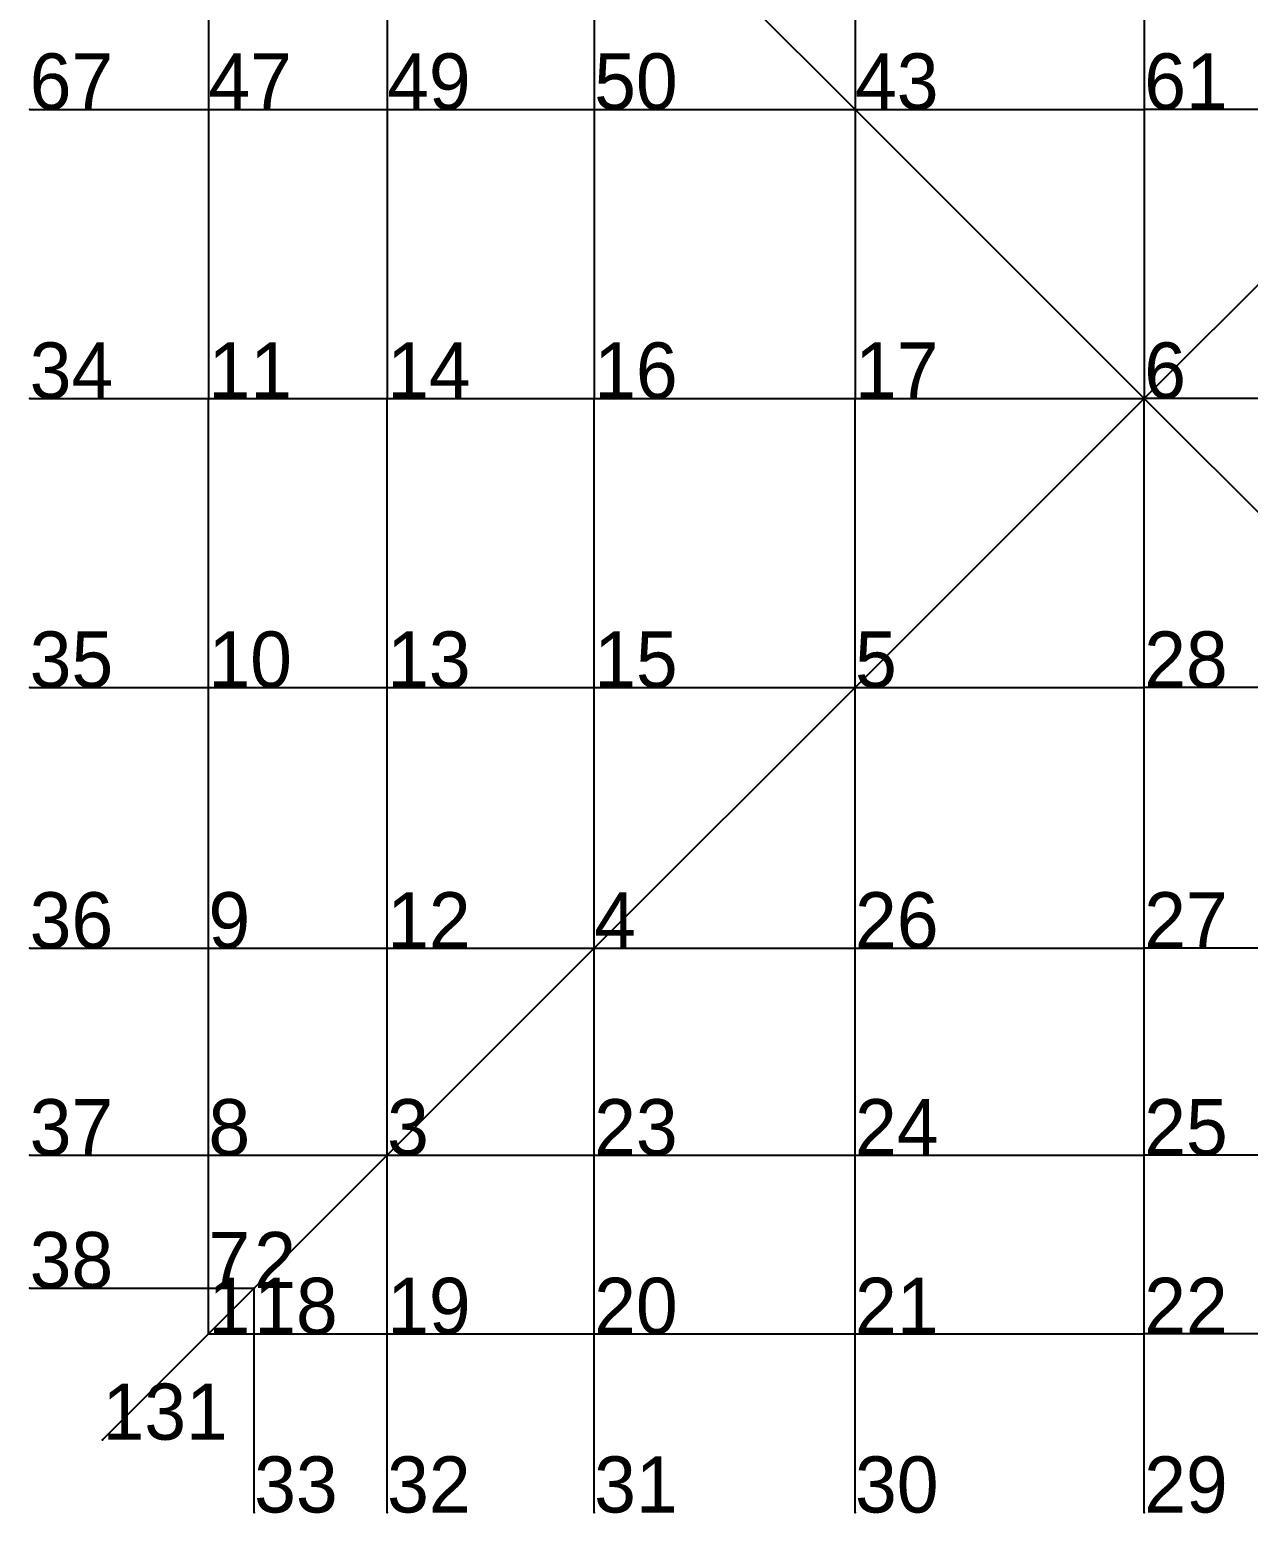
# Model space of a CAD drawing. Header units: metres. Extents: x -2.98 to 3.3, y -2.98 to 3.13.
# Drawn here: x -2.977 to 0.278, y -2.98 to 0.986 of the extents above; entities that cross this region are included whole.
import ezdxf

# ---------------------------------------------------------------- set-up
doc = ezdxf.new("R2010")
doc.units = ezdxf.units.M

msp = doc.modelspace()

# ---------------------------------------------------------------- linework, layer by layer
at = {"layer": 'ASSE', "color": 253}
for p, q in [((-2.5, 1.469463, 2.20298), (-2.5, 0.772542, 2.534478)), ((-2.022542, 1.469463, 2.20298), (-2.022542, 0.772542, 2.534478)), ((-1.469463, 1.469463, 2.20298), (-0.772542, 0.772542, 2.534478)), ((-1.469463, 1.469463, 2.20298), (-1.469463, 0.772542, 2.534478)), ((-0.772542, 1.469463, 2.534478), (-0.772542, 0.772542, 2.534478)), ((0, 1.469463, 2.65), (0, 0.772542, 2.65)), ((-2.977458, 0.772542, 2.284478), (-2.5, 0.772542, 2.534478)), ((-2.5, 0.772542, 2.534478), (-2.5, 0, 2.65)), ((-2.5, 0.772542, 2.534478), (-2.022542, 0.772542, 2.534478)), ((-2.022542, 0.772542, 2.534478), (-2.022542, 0, 2.65)), ((-2.022542, 0.772542, 2.534478), (-1.469463, 0.772542, 2.534478)), ((-1.469463, 0.772542, 2.534478), (-1.469463, 0, 2.65)), ((-1.469463, 0.772542, 2.534478), (-0.772542, 0.772542, 2.534478)), ((-0.772542, 0.772542, 2.534478), (0, 0, 2.65)), ((-0.772542, 0.772542, 2.534478), (-0.772542, 0, 2.65)), ((-0.772542, 0.772542, 2.534478), (0, 0.772542, 2.65)), ((0, 0.772542, 2.65), (0, 0, 2.65)), ((0.772542, 0.772542, 2.534478), (0, 0, 2.65)), ((0.772542, 0.772542, 2.534478), (0, 0.772542, 2.65)), ((-2.977458, 0, 2.4), (-2.5, 0, 2.65)), ((-2.5, -0.772542, 2.534478), (-2.5, 0, 2.65)), ((-2.5, 0, 2.65), (-2.022542, 0, 2.65)), ((-2.022542, -0.772542, 2.534478), (-2.022542, 0, 2.65)), ((-2.022542, 0, 2.65), (-1.469463, 0, 2.65)), ((-1.469463, -0.772542, 2.534478), (-1.469463, 0, 2.65)), ((-1.469463, 0, 2.65), (-0.772542, 0, 2.65)), ((-0.772542, -0.772542, 2.534478), (0, 0, 2.65)), ((-0.772542, -0.772542, 2.534478), (-0.772542, 0, 2.65)), ((-0.772542, 0, 2.65), (0, 0, 2.65)), ((0, -0.772542, 2.65), (0, 0, 2.65)), ((0.772542, -0.772542, 2.534478), (0, 0, 2.65)), ((0.772542, 0, 2.65), (0, 0, 2.65)), ((-2.977458, -0.772542, 2.284478), (-2.5, -0.772542, 2.534478)), ((-2.5, -1.469463, 2.20298), (-2.5, -0.772542, 2.534478)), ((-2.5, -0.772542, 2.534478), (-2.022542, -0.772542, 2.534478)), ((-2.022542, -1.469463, 2.20298), (-2.022542, -0.772542, 2.534478)), ((-2.022542, -0.772542, 2.534478), (-1.469463, -0.772542, 2.534478)), ((-1.469463, -1.469463, 2.20298), (-0.772542, -0.772542, 2.534478)), ((-1.469463, -1.469463, 2.20298), (-1.469463, -0.772542, 2.534478)), ((-1.469463, -0.772542, 2.534478), (-0.772542, -0.772542, 2.534478)), ((-0.772542, -0.772542, 2.534478), (0, -0.772542, 2.65)), ((-0.772542, -1.469463, 2.534478), (-0.772542, -0.772542, 2.534478)), ((0, -1.469463, 2.65), (0, -0.772542, 2.65)), ((0.772542, -0.772542, 2.534478), (0, -0.772542, 2.65)), ((-2.977458, -1.469463, 1.95298), (-2.5, -1.469463, 2.20298)), ((-2.5, -2.022542, 1.70289), (-2.5, -1.469463, 2.20298)), ((-2.5, -1.469463, 2.20298), (-2.022542, -1.469463, 2.20298)), ((-2.022542, -2.022542, 1.70289), (-1.469463, -1.469463, 2.20298)), ((-2.022542, -2.022542, 1.70289), (-2.022542, -1.469463, 2.20298)), ((-2.022542, -1.469463, 2.20298), (-1.469463, -1.469463, 2.20298)), ((-1.469463, -1.469463, 2.20298), (-0.772542, -1.469463, 2.534478)), ((-1.469463, -2.022542, 2.20298), (-1.469463, -1.469463, 2.20298)), ((-0.772542, -1.469463, 2.534478), (0, -1.469463, 2.65)), ((-0.772542, -2.022542, 2.534478), (-0.772542, -1.469463, 2.534478)), ((0, -2.022542, 2.65), (0, -1.469463, 2.65)), ((0.772542, -1.469463, 2.534478), (0, -1.469463, 2.65)), ((-2.977458, -2.022542, 1.45289), (-2.5, -2.022542, 1.70289)), ((-2.5, -2.377641, 1.125666), (-2.5, -2.022542, 1.70289)), ((-2.5, -2.022542, 1.70289), (-2.022542, -2.022542, 1.70289)), ((-2.377641, -2.377641, 1.125666), (-2.022542, -2.022542, 1.70289)), ((-2.022542, -2.022542, 1.70289), (-1.469463, -2.022542, 2.20298)), ((-2.022542, -2.5, 1.70289), (-2.022542, -2.022542, 1.70289)), ((-1.469463, -2.022542, 2.20298), (-0.772542, -2.022542, 2.534478)), ((-1.469463, -2.5, 2.20298), (-1.469463, -2.022542, 2.20298)), ((-0.772542, -2.022542, 2.534478), (0, -2.022542, 2.65)), ((-0.772542, -2.5, 2.534478), (-0.772542, -2.022542, 2.534478)), ((0, -2.5, 2.65), (0, -2.022542, 2.65)), ((0.772542, -2.022542, 2.534478), (0, -2.022542, 2.65)), ((-2.977458, -2.377641, 0.636271), (-2.5, -2.377641, 1.125666)), ((-2.5, -2.5, 0.630476), (-2.377641, -2.377641, 1.125666)), ((-2.5, -2.5, 0.630476), (-2.5, -2.377641, 1.125666)), ((-2.5, -2.377641, 1.125666), (-2.377641, -2.377641, 1.125666)), ((-2.377641, -2.5, 1.125666), (-2.377641, -2.377641, 1.125666)), ((-2.782843, -2.782843, -0.392899), (-2.5, -2.5, 0.630476)), ((-2.5, -2.5, 0.630476), (-2.377641, -2.5, 1.125666)), ((-2.377641, -2.5, 1.125666), (-2.022542, -2.5, 1.70289)), ((-2.377641, -2.977458, 0.636271), (-2.377641, -2.5, 1.125666)), ((-2.022542, -2.5, 1.70289), (-1.469463, -2.5, 2.20298)), ((-2.022542, -2.977458, 1.45289), (-2.022542, -2.5, 1.70289)), ((-1.469463, -2.5, 2.20298), (-0.772542, -2.5, 2.534478)), ((-1.469463, -2.977458, 1.95298), (-1.469463, -2.5, 2.20298)), ((-0.772542, -2.5, 2.534478), (0, -2.5, 2.65)), ((-0.772542, -2.977458, 2.284478), (-0.772542, -2.5, 2.534478)), ((0, -2.977458, 2.4), (0, -2.5, 2.65)), ((0.772542, -2.5, 2.534478), (0, -2.5, 2.65))]:
    msp.add_line(p, q, dxfattribs=at)
at = {"layer": 'DIAGONALI'}
for p in [(-0.772542, 0.772542, 2.377641), (0, 0, 2.5), (-0.772542, -0.772542, 2.377641), (-1.469463, -1.469463, 2.022542), (-2.022542, -2.022542, 1.469463), (-2.377641, -2.377641, 0.772542), (-2.5, -2.5), (-2.782843, -2.782843, -1.785799)]:
    msp.add_point(p, dxfattribs=at)
at = {"layer": 'ESTRADOSSO'}
for p, q in [((-2.5, 1.469463, 2.383417), (-2.5, 0.772542, 2.691315)), ((-2.022542, 1.469463, 2.383417), (-2.022542, 0.772542, 2.691315)), ((-1.469463, 1.469463, 2.383417), (-0.772542, 0.772542, 2.691315)), ((-1.469463, 1.469463, 2.383417), (-1.469463, 0.772542, 2.691315)), ((-0.772542, 1.469463, 2.691315), (-0.772542, 0.772542, 2.691315)), ((0, 1.469463, 2.8), (0, 0.772542, 2.8)), ((-2.977458, 0.772542, 2.691315), (-2.5, 0.772542, 2.691315)), ((-2.5, 0.772542, 2.691315), (-2.5, 0, 2.8)), ((-2.5, 0.772542, 2.691315), (-2.022542, 0.772542, 2.691315)), ((-2.022542, 0.772542, 2.691315), (-2.022542, 0, 2.8)), ((-2.022542, 0.772542, 2.691315), (-1.469463, 0.772542, 2.691315)), ((-1.469463, 0.772542, 2.691315), (-1.469463, 0, 2.8)), ((-1.469463, 0.772542, 2.691315), (-0.772542, 0.772542, 2.691315)), ((-0.772542, 0.772542, 2.691315), (0, 0, 2.8)), ((-0.772542, 0.772542, 2.691315), (-0.772542, 0, 2.8)), ((-0.772542, 0.772542, 2.691315), (0, 0.772542, 2.8)), ((0, 0.772542, 2.8), (0, 0, 2.8)), ((0.772542, 0.772542, 2.691315), (0, 0, 2.8)), ((0.772542, 0.772542, 2.691315), (0, 0.772542, 2.8)), ((-2.977458, 0, 2.8), (-2.5, 0, 2.8)), ((-2.5, -0.772542, 2.691315), (-2.5, 0, 2.8)), ((-2.5, 0, 2.8), (-2.022542, 0, 2.8)), ((-2.022542, -0.772542, 2.691315), (-2.022542, 0, 2.8)), ((-2.022542, 0, 2.8), (-1.469463, 0, 2.8)), ((-1.469463, -0.772542, 2.691315), (-1.469463, 0, 2.8)), ((-1.469463, 0, 2.8), (-0.772542, 0, 2.8)), ((-0.772542, -0.772542, 2.691315), (0, 0, 2.8)), ((-0.772542, -0.772542, 2.691315), (-0.772542, 0, 2.8)), ((-0.772542, 0, 2.8), (0, 0, 2.8)), ((0, -0.772542, 2.8), (0, 0, 2.8)), ((0.772542, -0.772542, 2.691315), (0, 0, 2.8)), ((0.772542, 0, 2.8), (0, 0, 2.8)), ((-2.977458, -0.772542, 2.691315), (-2.5, -0.772542, 2.691315)), ((-2.5, -1.469463, 2.383417), (-2.5, -0.772542, 2.691315)), ((-2.5, -0.772542, 2.691315), (-2.022542, -0.772542, 2.691315)), ((-2.022542, -1.469463, 2.383417), (-2.022542, -0.772542, 2.691315)), ((-2.022542, -0.772542, 2.691315), (-1.469463, -0.772542, 2.691315)), ((-1.469463, -1.469463, 2.383417), (-0.772542, -0.772542, 2.691315)), ((-1.469463, -1.469463, 2.383417), (-1.469463, -0.772542, 2.691315)), ((-1.469463, -0.772542, 2.691315), (-0.772542, -0.772542, 2.691315)), ((-0.772542, -0.772542, 2.691315), (0, -0.772542, 2.8)), ((-0.772542, -1.469463, 2.691315), (-0.772542, -0.772542, 2.691315)), ((0, -1.469463, 2.8), (0, -0.772542, 2.8)), ((0.772542, -0.772542, 2.691315), (0, -0.772542, 2.8)), ((-2.977458, -1.469463, 2.383417), (-2.5, -1.469463, 2.383417)), ((-2.5, -2.022542, 1.936317), (-2.5, -1.469463, 2.383417)), ((-2.5, -1.469463, 2.383417), (-2.022542, -1.469463, 2.383417)), ((-2.022542, -2.022542, 1.936317), (-1.469463, -1.469463, 2.383417)), ((-2.022542, -2.022542, 1.936317), (-2.022542, -1.469463, 2.383417)), ((-2.022542, -1.469463, 2.383417), (-1.469463, -1.469463, 2.383417)), ((-1.469463, -1.469463, 2.383417), (-0.772542, -1.469463, 2.691315)), ((-1.469463, -2.022542, 2.383417), (-1.469463, -1.469463, 2.383417)), ((-0.772542, -1.469463, 2.691315), (0, -1.469463, 2.8)), ((-0.772542, -2.022542, 2.691315), (-0.772542, -1.469463, 2.691315)), ((0, -2.022542, 2.8), (0, -1.469463, 2.8)), ((0.772542, -1.469463, 2.691315), (0, -1.469463, 2.8)), ((-2.977458, -2.022542, 1.936317), (-2.5, -2.022542, 1.936317)), ((-2.5, -2.377641, 1.478791), (-2.5, -2.022542, 1.936317)), ((-2.5, -2.022542, 1.936317), (-2.022542, -2.022542, 1.936317)), ((-2.377641, -2.377641, 1.478791), (-2.022542, -2.022542, 1.936317)), ((-2.022542, -2.022542, 1.936317), (-1.469463, -2.022542, 2.383417)), ((-2.022542, -2.5, 1.936317), (-2.022542, -2.022542, 1.936317)), ((-1.469463, -2.022542, 2.383417), (-0.772542, -2.022542, 2.691315)), ((-1.469463, -2.5, 2.383417), (-1.469463, -2.022542, 2.383417)), ((-0.772542, -2.022542, 2.691315), (0, -2.022542, 2.8)), ((-0.772542, -2.5, 2.691315), (-0.772542, -2.022542, 2.691315)), ((0, -2.5, 2.8), (0, -2.022542, 2.8)), ((0.772542, -2.022542, 2.691315), (0, -2.022542, 2.8)), ((-2.977458, -2.377641, 1), (-2.5, -2.377641, 1.478791)), ((-2.5, -2.5, 1.260952), (-2.377641, -2.377641, 1.478791)), ((-2.5, -2.5, 1.260952), (-2.5, -2.377641, 1.478791)), ((-2.5, -2.377641, 1.478791), (-2.377641, -2.377641, 1.478791)), ((-2.377641, -2.5, 1.478791), (-2.377641, -2.377641, 1.478791)), ((-2.782843, -2.782843, 1), (-2.5, -2.5, 1.260952)), ((-2.5, -2.5, 1.260952), (-2.377641, -2.5, 1.478791)), ((-2.377641, -2.5, 1.478791), (-2.022542, -2.5, 1.936317)), ((-2.377641, -2.977458, 1), (-2.377641, -2.5, 1.478791)), ((-2.022542, -2.5, 1.936317), (-1.469463, -2.5, 2.383417)), ((-2.022542, -2.977458, 1.936317), (-2.022542, -2.5, 1.936317)), ((-1.469463, -2.5, 2.383417), (-0.772542, -2.5, 2.691315)), ((-1.469463, -2.977458, 2.383417), (-1.469463, -2.5, 2.383417)), ((-0.772542, -2.5, 2.691315), (0, -2.5, 2.8)), ((-0.772542, -2.977458, 2.691315), (-0.772542, -2.5, 2.691315)), ((0, -2.977458, 2.8), (0, -2.5, 2.8)), ((0.772542, -2.5, 2.691315), (0, -2.5, 2.8))]:
    msp.add_line(p, q, dxfattribs=at)
at = {"layer": 'fz', "color": 7}
for p, q in [((-2.977458, 0.772542, 2.691315), (-2.977458, 0.772542, 12.691315)), ((-2.5, 0.772542, 2.691315), (-2.5, 0.772542, 12.691315)), ((-2.022542, 0.772542, 2.691315), (-2.022542, 0.772542, 12.691315)), ((-1.469463, 0.772542, 2.691315), (-1.469463, 0.772542, 12.691315)), ((-0.772542, 0.772542, 2.691315), (-0.772542, 0.772542, 12.691315)), ((0, 0.772542, 2.8), (0, 0.772542, 12.8)), ((-2.977458, 0, 2.8), (-2.977458, 0, 12.8)), ((-2.5, 0, 2.8), (-2.5, 0, 12.8)), ((-2.022542, 0, 2.8), (-2.022542, 0, 12.8)), ((-1.469463, 0, 2.8), (-1.469463, 0, 12.8)), ((-0.772542, 0, 2.8), (-0.772542, 0, 12.8)), ((0, 0, 2.8), (0, 0, 12.8)), ((-2.977458, -0.772542, 2.691315), (-2.977458, -0.772542, 12.691315)), ((-2.5, -0.772542, 2.691315), (-2.5, -0.772542, 12.691315)), ((-2.022542, -0.772542, 2.691315), (-2.022542, -0.772542, 12.691315)), ((-1.469463, -0.772542, 2.691315), (-1.469463, -0.772542, 12.691315)), ((-0.772542, -0.772542, 2.691315), (-0.772542, -0.772542, 12.691315)), ((0, -0.772542, 2.8), (0, -0.772542, 12.8)), ((-2.977458, -1.469463, 2.383417), (-2.977458, -1.469463, 12.383417)), ((-2.5, -1.469463, 2.383417), (-2.5, -1.469463, 12.383417)), ((-2.022542, -1.469463, 2.383417), (-2.022542, -1.469463, 12.383417)), ((-1.469463, -1.469463, 2.383417), (-1.469463, -1.469463, 12.383417)), ((-0.772542, -1.469463, 2.691315), (-0.772542, -1.469463, 12.691315)), ((0, -1.469463, 2.8), (0, -1.469463, 12.8)), ((-2.977458, -2.022542, 1.936317), (-2.977458, -2.022542, 11.936317)), ((-2.5, -2.022542, 1.936317), (-2.5, -2.022542, 11.936317)), ((-2.022542, -2.022542, 1.936317), (-2.022542, -2.022542, 11.936317)), ((-1.469463, -2.022542, 2.383417), (-1.469463, -2.022542, 12.383417)), ((-0.772542, -2.022542, 2.691315), (-0.772542, -2.022542, 12.691315)), ((0, -2.022542, 2.8), (0, -2.022542, 12.8)), ((-2.977458, -2.377641, 1), (-2.977458, -2.377641, 11)), ((-2.5, -2.377641, 1.478791), (-2.5, -2.377641, 11.478791)), ((-2.377641, -2.377641, 1.478791), (-2.377641, -2.377641, 11.478791)), ((-2.5, -2.5, 1.260952), (-2.5, -2.5, 11.260952)), ((-2.377641, -2.5, 1.478791), (-2.377641, -2.5, 11.478791)), ((-2.022542, -2.5, 1.936317), (-2.022542, -2.5, 11.936317)), ((-1.469463, -2.5, 2.383417), (-1.469463, -2.5, 12.383417)), ((-0.772542, -2.5, 2.691315), (-0.772542, -2.5, 12.691315)), ((0, -2.5, 2.8), (0, -2.5, 12.8)), ((-2.782843, -2.782843, 1), (-2.782843, -2.782843, 11)), ((-2.377641, -2.977458, 1), (-2.377641, -2.977458, 11)), ((-2.022542, -2.977458, 1.936317), (-2.022542, -2.977458, 11.936317)), ((-1.469463, -2.977458, 2.383417), (-1.469463, -2.977458, 12.383417)), ((-0.772542, -2.977458, 2.691315), (-0.772542, -2.977458, 12.691315)), ((0, -2.977458, 2.8), (0, -2.977458, 12.8))]:
    msp.add_line(p, q, dxfattribs=at)
at = {"layer": 'INTRADOSSO'}
for p, q in [((-2.5, 1.469463, 2.022542), (-2.5, 0.772542, 2.377641)), ((-2.022542, 1.469463, 2.022542), (-2.022542, 0.772542, 2.377641)), ((-1.469463, 1.469463, 2.022542), (-0.772542, 0.772542, 2.377641)), ((-1.469463, 1.469463, 2.022542), (-1.469463, 0.772542, 2.377641)), ((-0.772542, 1.469463, 2.377641), (-0.772542, 0.772542, 2.377641)), ((0, 1.469463, 2.5), (0, 0.772542, 2.5)), ((-2.977458, 0.772542, 1.877641), (-2.5, 0.772542, 2.377641)), ((-2.5, 0.772542, 2.377641), (-2.5, 0, 2.5)), ((-2.5, 0.772542, 2.377641), (-2.022542, 0.772542, 2.377641)), ((-2.022542, 0.772542, 2.377641), (-2.022542, 0, 2.5)), ((-2.022542, 0.772542, 2.377641), (-1.469463, 0.772542, 2.377641)), ((-1.469463, 0.772542, 2.377641), (-1.469463, 0, 2.5)), ((-1.469463, 0.772542, 2.377641), (-0.772542, 0.772542, 2.377641)), ((-0.772542, 0.772542, 2.377641), (0, 0, 2.5)), ((-0.772542, 0.772542, 2.377641), (-0.772542, 0, 2.5)), ((-0.772542, 0.772542, 2.377641), (0, 0.772542, 2.5)), ((0, 0.772542, 2.5), (0, 0, 2.5)), ((0.772542, 0.772542, 2.377641), (0, 0, 2.5)), ((0.772542, 0.772542, 2.377641), (0, 0.772542, 2.5)), ((-2.977458, 0, 2), (-2.5, 0, 2.5)), ((-2.5, -0.772542, 2.377641), (-2.5, 0, 2.5)), ((-2.5, 0, 2.5), (-2.022542, 0, 2.5)), ((-2.022542, -0.772542, 2.377641), (-2.022542, 0, 2.5)), ((-2.022542, 0, 2.5), (-1.469463, 0, 2.5)), ((-1.469463, -0.772542, 2.377641), (-1.469463, 0, 2.5)), ((-1.469463, 0, 2.5), (-0.772542, 0, 2.5)), ((-0.772542, -0.772542, 2.377641), (0, 0, 2.5)), ((-0.772542, -0.772542, 2.377641), (-0.772542, 0, 2.5)), ((-0.772542, 0, 2.5), (0, 0, 2.5)), ((0, -0.772542, 2.5), (0, 0, 2.5)), ((0.772542, -0.772542, 2.377641), (0, 0, 2.5)), ((0.772542, 0, 2.5), (0, 0, 2.5)), ((-2.977458, -0.772542, 1.877641), (-2.5, -0.772542, 2.377641)), ((-2.5, -1.469463, 2.022542), (-2.5, -0.772542, 2.377641)), ((-2.5, -0.772542, 2.377641), (-2.022542, -0.772542, 2.377641)), ((-2.022542, -1.469463, 2.022542), (-2.022542, -0.772542, 2.377641)), ((-2.022542, -0.772542, 2.377641), (-1.469463, -0.772542, 2.377641)), ((-1.469463, -1.469463, 2.022542), (-0.772542, -0.772542, 2.377641)), ((-1.469463, -1.469463, 2.022542), (-1.469463, -0.772542, 2.377641)), ((-1.469463, -0.772542, 2.377641), (-0.772542, -0.772542, 2.377641)), ((-0.772542, -0.772542, 2.377641), (0, -0.772542, 2.5)), ((-0.772542, -1.469463, 2.377641), (-0.772542, -0.772542, 2.377641)), ((0, -1.469463, 2.5), (0, -0.772542, 2.5)), ((0.772542, -0.772542, 2.377641), (0, -0.772542, 2.5)), ((-2.977458, -1.469463, 1.522542), (-2.5, -1.469463, 2.022542)), ((-2.5, -2.022542, 1.469463), (-2.5, -1.469463, 2.022542)), ((-2.5, -1.469463, 2.022542), (-2.022542, -1.469463, 2.022542)), ((-2.022542, -2.022542, 1.469463), (-1.469463, -1.469463, 2.022542)), ((-2.022542, -2.022542, 1.469463), (-2.022542, -1.469463, 2.022542)), ((-2.022542, -1.469463, 2.022542), (-1.469463, -1.469463, 2.022542)), ((-1.469463, -1.469463, 2.022542), (-0.772542, -1.469463, 2.377641)), ((-1.469463, -2.022542, 2.022542), (-1.469463, -1.469463, 2.022542)), ((-0.772542, -1.469463, 2.377641), (0, -1.469463, 2.5)), ((-0.772542, -2.022542, 2.377641), (-0.772542, -1.469463, 2.377641)), ((0, -2.022542, 2.5), (0, -1.469463, 2.5)), ((0.772542, -1.469463, 2.377641), (0, -1.469463, 2.5)), ((-2.977458, -2.022542, 0.969463), (-2.5, -2.022542, 1.469463)), ((-2.5, -2.377641, 0.772542), (-2.5, -2.022542, 1.469463)), ((-2.5, -2.022542, 1.469463), (-2.022542, -2.022542, 1.469463)), ((-2.377641, -2.377641, 0.772542), (-2.022542, -2.022542, 1.469463)), ((-2.022542, -2.022542, 1.469463), (-1.469463, -2.022542, 2.022542)), ((-2.022542, -2.5, 1.469463), (-2.022542, -2.022542, 1.469463)), ((-1.469463, -2.022542, 2.022542), (-0.772542, -2.022542, 2.377641)), ((-1.469463, -2.5, 2.022542), (-1.469463, -2.022542, 2.022542)), ((-0.772542, -2.022542, 2.377641), (0, -2.022542, 2.5)), ((-0.772542, -2.5, 2.377641), (-0.772542, -2.022542, 2.377641)), ((0, -2.5, 2.5), (0, -2.022542, 2.5)), ((0.772542, -2.022542, 2.377641), (0, -2.022542, 2.5)), ((-2.977458, -2.377641, 0.272542), (-2.5, -2.377641, 0.772542)), ((-2.5, -2.5), (-2.377641, -2.377641, 0.772542)), ((-2.5, -2.5), (-2.5, -2.377641, 0.772542)), ((-2.5, -2.377641, 0.772542), (-2.377641, -2.377641, 0.772542)), ((-2.377641, -2.5, 0.772542), (-2.377641, -2.377641, 0.772542)), ((-2.782843, -2.782843, -1.785799), (-2.5, -2.5)), ((-2.5, -2.5), (-2.377641, -2.5, 0.772542)), ((-2.377641, -2.5, 0.772542), (-2.022542, -2.5, 1.469463)), ((-2.377641, -2.977458, 0.272542), (-2.377641, -2.5, 0.772542)), ((-2.022542, -2.5, 1.469463), (-1.469463, -2.5, 2.022542)), ((-2.022542, -2.977458, 0.969463), (-2.022542, -2.5, 1.469463)), ((-1.469463, -2.5, 2.022542), (-0.772542, -2.5, 2.377641)), ((-1.469463, -2.977458, 1.522542), (-1.469463, -2.5, 2.022542)), ((-0.772542, -2.5, 2.377641), (0, -2.5, 2.5)), ((-0.772542, -2.977458, 1.877641), (-0.772542, -2.5, 2.377641)), ((0, -2.977458, 2), (0, -2.5, 2.5)), ((0.772542, -2.5, 2.377641), (0, -2.5, 2.5))]:
    msp.add_line(p, q, dxfattribs=at)
at = {"layer": 'MAXSPINTA', "color": 41, "ltscale": 23.00652}
for p, q in [((-2.5, 1.469463, 2.299688), (-2.5, 0.772542, 2.586871)), ((-2.5, -1.469463, 2.299688), (-2.5, -0.772542, 2.586871)), ((-1.469463, -2.5, 2.299688), (-0.772542, -2.5, 2.586871))]:
    msp.add_line(p, q, dxfattribs=at)
at = {"layer": 'MAXSPINTA', "color": 81, "ltscale": 41.882512}
for p, q in [((-2.022542, 1.469463, 2.253941), (-2.022542, 0.772542, 2.497106)), ((-2.022542, -1.469463, 2.253941), (-2.022542, -0.772542, 2.497106)), ((-1.469463, -2.022542, 2.253941), (-0.772542, -2.022542, 2.497106))]:
    msp.add_line(p, q, dxfattribs=at)
at = {"layer": 'MAXSPINTA', "color": 121, "ltscale": 68.500317}
for p, q in [((-1.469463, 1.469463, 2.281591), (-0.772542, 0.772542, 2.463969)), ((-1.469463, -1.469463, 2.281591), (-0.772542, -0.772542, 2.463969))]:
    msp.add_line(p, q, dxfattribs=at)
at = {"layer": 'MAXSPINTA', "color": 61, "ltscale": 38.373341}
for p, q in [((-1.469463, 1.469463, 2.281591), (-1.469463, 0.772542, 2.467788)), ((-1.469463, -1.469463, 2.281591), (-1.469463, -0.772542, 2.467788)), ((-1.469463, -1.469463, 2.281591), (-0.772542, -1.469463, 2.467788))]:
    msp.add_line(p, q, dxfattribs=at)
at = {"layer": 'MAXSPINTA', "color": 61, "ltscale": 31.512535}
for p, q in [((-0.772542, 1.469463, 2.467788), (-0.772542, 0.772542, 2.463969)), ((-1.469463, 0.772542, 2.467788), (-0.772542, 0.772542, 2.463969)), ((-1.469463, -0.772542, 2.467788), (-0.772542, -0.772542, 2.463969)), ((-0.772542, -1.469463, 2.467788), (-0.772542, -0.772542, 2.463969))]:
    msp.add_line(p, q, dxfattribs=at)
at = {"layer": 'MAXSPINTA', "color": 61, "ltscale": 31.52403}
for p, q in [((0, 1.469463, 2.538785), (0, 0.772542, 2.519575)), ((-1.469463, 0, 2.538785), (-0.772542, 0, 2.519575)), ((0, -1.469463, 2.538785), (0, -0.772542, 2.519575))]:
    msp.add_line(p, q, dxfattribs=at)
at = {"layer": 'MAXSPINTA', "color": 61, "ltscale": 32.2572}
for p, q in [((-2.977458, 0.772542, 2.691315), (-2.5, 0.772542, 2.586871)), ((-2.977458, -0.772542, 2.691315), (-2.5, -0.772542, 2.586871)), ((-0.772542, -2.977458, 2.691315), (-0.772542, -2.5, 2.586871))]:
    msp.add_line(p, q, dxfattribs=at)
at = {"layer": 'MAXSPINTA', "color": 41, "ltscale": 21.454353}
for p, q in [((-2.5, 0.772542, 2.586871), (-2.5, 0, 2.68844)), ((-2.5, -0.772542, 2.586871), (-2.5, 0, 2.68844)), ((-0.772542, -2.5, 2.586871), (0, -2.5, 2.68844)), ((0.772542, -2.5, 2.586871), (0, -2.5, 2.68844))]:
    msp.add_line(p, q, dxfattribs=at)
at = {"layer": 'MAXSPINTA', "color": 61, "ltscale": 32.064148}
for p, q in [((-2.5, 0.772542, 2.586871), (-2.022542, 0.772542, 2.497106)), ((-2.5, -0.772542, 2.586871), (-2.022542, -0.772542, 2.497106)), ((-0.772542, -2.5, 2.586871), (-0.772542, -2.022542, 2.497106))]:
    msp.add_line(p, q, dxfattribs=at)
at = {"layer": 'MAXSPINTA', "color": 61, "ltscale": 39.804711}
for p, q in [((-2.022542, 0.772542, 2.497106), (-2.022542, 0, 2.585868)), ((-2.022542, -0.772542, 2.497106), (-2.022542, 0, 2.585868)), ((-0.772542, -2.022542, 2.497106), (0, -2.022542, 2.585868)), ((0.772542, -2.022542, 2.497106), (0, -2.022542, 2.585868))]:
    msp.add_line(p, q, dxfattribs=at)
at = {"layer": 'MAXSPINTA', "color": 61, "ltscale": 31.556306}
for p, q in [((-2.022542, 0.772542, 2.497106), (-1.469463, 0.772542, 2.467788)), ((-2.022542, -0.772542, 2.497106), (-1.469463, -0.772542, 2.467788)), ((-0.772542, -2.022542, 2.497106), (-0.772542, -1.469463, 2.467788))]:
    msp.add_line(p, q, dxfattribs=at)
at = {"layer": 'MAXSPINTA', "color": 61, "ltscale": 37.229239}
for p, q in [((-1.469463, 0.772542, 2.467788), (-1.469463, 0, 2.538785)), ((-1.469463, -0.772542, 2.467788), (-1.469463, 0, 2.538785)), ((-0.772542, -1.469463, 2.467788), (0, -1.469463, 2.538785)), ((0.772542, -1.469463, 2.467788), (0, -1.469463, 2.538785))]:
    msp.add_line(p, q, dxfattribs=at)
at = {"layer": 'MAXSPINTA', "color": 101, "ltscale": 62.147697}
for p in [(-0.772542, 0.772542, 2.463969), (0.772542, 0.772542, 2.463969), (-0.772542, -0.772542, 2.463969), (0.772542, -0.772542, 2.463969)]:
    msp.add_line(p, (0, 0, 2.5), dxfattribs=at)
at = {"layer": 'MAXSPINTA', "color": 61, "ltscale": 35.310481}
for p, q in [((-0.772542, 0.772542, 2.463969), (-0.772542, 0, 2.519575)), ((-0.772542, 0.772542, 2.463969), (0, 0.772542, 2.519575)), ((0.772542, 0.772542, 2.463969), (0, 0.772542, 2.519575)), ((-0.772542, -0.772542, 2.463969), (-0.772542, 0, 2.519575)), ((-0.772542, -0.772542, 2.463969), (0, -0.772542, 2.519575)), ((0.772542, -0.772542, 2.463969), (0, -0.772542, 2.519575))]:
    msp.add_line(p, q, dxfattribs=at)
at = {"layer": 'MAXSPINTA', "color": 61, "ltscale": 31.522177}
for p in [(0, 0.772542, 2.519575), (-0.772542, 0, 2.519575), (0, -0.772542, 2.519575), (0.772542, 0, 2.519575)]:
    msp.add_line(p, (0, 0, 2.5), dxfattribs=at)
at = {"layer": 'MAXSPINTA', "color": 61, "ltscale": 32.36082}
for p, q in [((-2.977458, 0, 2.8), (-2.5, 0, 2.68844)), ((0, -2.977458, 2.8), (0, -2.5, 2.68844))]:
    msp.add_line(p, q, dxfattribs=at)
at = {"layer": 'MAXSPINTA', "color": 61, "ltscale": 32.231024}
for p, q in [((-2.5, 0, 2.68844), (-2.022542, 0, 2.585868)), ((0, -2.5, 2.68844), (0, -2.022542, 2.585868))]:
    msp.add_line(p, q, dxfattribs=at)
at = {"layer": 'MAXSPINTA', "color": 61, "ltscale": 31.626043}
for p, q in [((-2.022542, 0, 2.585868), (-1.469463, 0, 2.538785)), ((0, -2.022542, 2.585868), (0, -1.469463, 2.538785))]:
    msp.add_line(p, q, dxfattribs=at)
at = {"layer": 'MAXSPINTA', "color": 61, "ltscale": 31.992937}
for p, q in [((-2.977458, -1.469463, 2.383417), (-2.5, -1.469463, 2.299688)), ((-1.469463, -2.977458, 2.383417), (-1.469463, -2.5, 2.299688))]:
    msp.add_line(p, q, dxfattribs=at)
at = {"layer": 'MAXSPINTA', "color": 61, "ltscale": 26.781607}
for p, q in [((-2.5, -2.022542, 1.87659), (-2.5, -1.469463, 2.299688)), ((-2.022542, -2.5, 1.87659), (-1.469463, -2.5, 2.299688))]:
    msp.add_line(p, q, dxfattribs=at)
at = {"layer": 'MAXSPINTA', "color": 61, "ltscale": 31.656371}
for p, q in [((-2.5, -1.469463, 2.299688), (-2.022542, -1.469463, 2.253941)), ((-1.469463, -2.5, 2.299688), (-1.469463, -2.022542, 2.253941))]:
    msp.add_line(p, q, dxfattribs=at)
at = {"layer": 'MAXSPINTA', "color": 141, "ltscale": 82.598997}
msp.add_line((-2.022542, -2.022542, 1.926773), (-1.469463, -1.469463, 2.281591), dxfattribs=at)
at = {"layer": 'MAXSPINTA', "color": 81, "ltscale": 45.945247}
for q in [(-2.022542, -1.469463, 2.253941), (-1.469463, -2.022542, 2.253941)]:
    msp.add_line((-2.022542, -2.022542, 1.926773), q, dxfattribs=at)
at = {"layer": 'MAXSPINTA', "color": 61, "ltscale": 31.551416}
for p in [(-2.022542, -1.469463, 2.253941), (-1.469463, -2.022542, 2.253941)]:
    msp.add_line(p, (-1.469463, -1.469463, 2.281591), dxfattribs=at)
at = {"layer": 'MAXSPINTA', "color": 61, "ltscale": 31.757665}
for p, q in [((-2.977458, -2.022542, 1.936317), (-2.5, -2.022542, 1.87659)), ((-2.022542, -2.977458, 1.936317), (-2.022542, -2.5, 1.87659))]:
    msp.add_line(p, q, dxfattribs=at)
at = {"layer": 'MAXSPINTA', "color": 61, "ltscale": 35.583973}
for p, q in [((-2.5, -2.377641, 1.400377), (-2.5, -2.022542, 1.87659)), ((-2.377641, -2.5, 1.400377), (-2.022542, -2.5, 1.87659))]:
    msp.add_line(p, q, dxfattribs=at)
at = {"layer": 'MAXSPINTA', "color": 61, "ltscale": 31.685643}
for p in [(-2.5, -2.022542, 1.87659), (-2.022542, -2.5, 1.87659)]:
    msp.add_line(p, (-2.022542, -2.022542, 1.926773), dxfattribs=at)
at = {"layer": 'MAXSPINTA', "color": 181, "ltscale": 117.396914}
msp.add_line((-2.377641, -2.377641, 1.466916), (-2.022542, -2.022542, 1.926773), dxfattribs=at)
at = {"layer": 'MAXSPINTA', "color": 81, "ltscale": 41.12513}
for p, q in [((-2.977458, -2.377641, 1), (-2.5, -2.377641, 1.400377)), ((-2.377641, -2.977458, 1), (-2.377641, -2.5, 1.400377))]:
    msp.add_line(p, q, dxfattribs=at)
at = {"layer": 'MAXSPINTA', "color": 101, "ltscale": 65.317318}
msp.add_line((-2.5, -2.5, 1.260952), (-2.377641, -2.377641, 1.466916), dxfattribs=at)
at = {"layer": 'MAXSPINTA', "color": 61, "ltscale": 32.248292}
for q in [(-2.5, -2.377641, 1.400377), (-2.377641, -2.5, 1.400377)]:
    msp.add_line((-2.5, -2.5, 1.260952), q, dxfattribs=at)
at = {"layer": 'MAXSPINTA', "color": 61, "ltscale": 35.870169}
for p in [(-2.5, -2.377641, 1.400377), (-2.377641, -2.5, 1.400377)]:
    msp.add_line(p, (-2.377641, -2.377641, 1.466916), dxfattribs=at)
at = {"layer": 'MAXSPINTA', "color": 201, "ltscale": 126.125096}
msp.add_line((-2.782843, -2.782843, 0.686812), (-2.5, -2.5, 1.260952), dxfattribs=at)
at = {"layer": 'MEDIONETWORK', "color": 21, "ltscale": 12.480201}
for p, q in [((-2.5, 1.469463, 2.19858), (-2.5, 0.772542, 2.538933)), ((-2.5, -1.469463, 2.19858), (-2.5, -0.772542, 2.538933)), ((-1.469463, -2.5, 2.19858), (-0.772542, -2.5, 2.538933))]:
    msp.add_line(p, q, dxfattribs=at)
at = {"layer": 'MEDIONETWORK', "color": 41, "ltscale": 22.89049}
for p, q in [((-2.022542, 1.469463, 2.200105), (-2.022542, 0.772542, 2.516057)), ((-2.022542, -1.469463, 2.200105), (-2.022542, -0.772542, 2.516057)), ((-1.469463, -2.022542, 2.200105), (-0.772542, -2.022542, 2.516057))]:
    msp.add_line(p, q, dxfattribs=at)
at = {"layer": 'MEDIONETWORK', "color": 61, "ltscale": 36.944382}
for p, q in [((-1.469463, 1.469463, 2.270516), (-0.772542, 0.772542, 2.553379)), ((-1.469463, -1.469463, 2.270516), (-0.772542, -0.772542, 2.553379))]:
    msp.add_line(p, q, dxfattribs=at)
at = {"layer": 'MEDIONETWORK', "color": 41, "ltscale": 20.902581}
for p, q in [((-1.469463, 1.469463, 2.270516), (-1.469463, 0.772542, 2.534735)), ((-1.469463, -1.469463, 2.270516), (-1.469463, -0.772542, 2.534735)), ((-1.469463, -1.469463, 2.270516), (-0.772542, -1.469463, 2.534735))]:
    msp.add_line(p, q, dxfattribs=at)
at = {"layer": 'MEDIONETWORK', "color": 41, "ltscale": 16.619253}
for p, q in [((-0.772542, 1.469463, 2.534735), (-0.772542, 0.772542, 2.553379)), ((-1.469463, 0.772542, 2.534735), (-0.772542, 0.772542, 2.553379)), ((-1.469463, -0.772542, 2.534735), (-0.772542, -0.772542, 2.553379)), ((-0.772542, -1.469463, 2.534735), (-0.772542, -0.772542, 2.553379))]:
    msp.add_line(p, q, dxfattribs=at)
at = {"layer": 'MEDIONETWORK', "color": 41, "ltscale": 16.614175}
for p, q in [((0, 1.469463, 2.634603), (0, 0.772542, 2.641719)), ((-1.469463, 0, 2.634603), (-0.772542, 0, 2.641719)), ((0, -1.469463, 2.634603), (0, -0.772542, 2.641719))]:
    msp.add_line(p, q, dxfattribs=at)
at = {"layer": 'MEDIONETWORK', "color": 41, "ltscale": 16.621056}
for p, q in [((-2.977458, 0.772542, 2.524351), (-2.5, 0.772542, 2.538933)), ((-2.977458, -0.772542, 2.524351), (-2.5, -0.772542, 2.538933)), ((-0.772542, -2.977458, 2.524351), (-0.772542, -2.5, 2.538933))]:
    msp.add_line(p, q, dxfattribs=at)
at = {"layer": 'MEDIONETWORK', "color": 21, "ltscale": 11.354726}
for p, q in [((-2.5, 0.772542, 2.538933), (-2.5, 0, 2.661559)), ((-2.5, -0.772542, 2.538933), (-2.5, 0, 2.661559)), ((-0.772542, -2.5, 2.538933), (0, -2.5, 2.661559)), ((0.772542, -2.5, 2.538933), (0, -2.5, 2.661559))]:
    msp.add_line(p, q, dxfattribs=at)
at = {"layer": 'MEDIONETWORK', "color": 41, "ltscale": 16.632366}
for p, q in [((-2.5, 0.772542, 2.538933), (-2.022542, 0.772542, 2.516057)), ((-2.5, -0.772542, 2.538933), (-2.022542, -0.772542, 2.516057)), ((-0.772542, -2.5, 2.538933), (-0.772542, -2.022542, 2.516057))]:
    msp.add_line(p, q, dxfattribs=at)
at = {"layer": 'MEDIONETWORK', "color": 41, "ltscale": 21.076492}
for p, q in [((-2.022542, 0.772542, 2.516057), (-2.022542, 0, 2.630729)), ((-2.022542, -0.772542, 2.516057), (-2.022542, 0, 2.630729)), ((-0.772542, -2.022542, 2.516057), (0, -2.022542, 2.630729)), ((0.772542, -2.022542, 2.516057), (0, -2.022542, 2.630729))]:
    msp.add_line(p, q, dxfattribs=at)
at = {"layer": 'MEDIONETWORK', "color": 41, "ltscale": 16.622781}
for p, q in [((-2.022542, 0.772542, 2.516057), (-1.469463, 0.772542, 2.534735)), ((-2.022542, -0.772542, 2.516057), (-1.469463, -0.772542, 2.534735)), ((-0.772542, -2.022542, 2.516057), (-0.772542, -1.469463, 2.534735))]:
    msp.add_line(p, q, dxfattribs=at)
at = {"layer": 'MEDIONETWORK', "color": 41, "ltscale": 19.707704}
for p, q in [((-1.469463, 0.772542, 2.534735), (-1.469463, 0, 2.634603)), ((-1.469463, -0.772542, 2.534735), (-1.469463, 0, 2.634603)), ((-0.772542, -1.469463, 2.534735), (0, -1.469463, 2.634603)), ((0.772542, -1.469463, 2.534735), (0, -1.469463, 2.634603))]:
    msp.add_line(p, q, dxfattribs=at)
at = {"layer": 'MEDIONETWORK', "color": 61, "ltscale": 32.798072}
for p in [(-0.772542, 0.772542, 2.553379), (0.772542, 0.772542, 2.553379), (-0.772542, -0.772542, 2.553379), (0.772542, -0.772542, 2.553379)]:
    msp.add_line(p, (0, 0, 2.614565), dxfattribs=at)
at = {"layer": 'MEDIONETWORK', "color": 41, "ltscale": 18.688817}
for p, q in [((-0.772542, 0.772542, 2.553379), (-0.772542, 0, 2.641719)), ((-0.772542, 0.772542, 2.553379), (0, 0.772542, 2.641719)), ((0.772542, 0.772542, 2.553379), (0, 0.772542, 2.641719)), ((-0.772542, -0.772542, 2.553379), (-0.772542, 0, 2.641719)), ((-0.772542, -0.772542, 2.553379), (0, -0.772542, 2.641719)), ((0.772542, -0.772542, 2.553379), (0, -0.772542, 2.641719))]:
    msp.add_line(p, q, dxfattribs=at)
at = {"layer": 'MEDIONETWORK', "color": 41, "ltscale": 16.623569}
for p in [(0, 0.772542, 2.641719), (-0.772542, 0, 2.641719), (0, -0.772542, 2.641719), (0.772542, 0, 2.641719)]:
    msp.add_line(p, (0, 0, 2.614565), dxfattribs=at)
at = {"layer": 'MEDIONETWORK', "color": 41, "ltscale": 16.617366}
for p, q in [((-2.977458, 0, 2.651007), (-2.5, 0, 2.661559)), ((0, -2.977458, 2.651007), (0, -2.5, 2.661559))]:
    msp.add_line(p, q, dxfattribs=at)
at = {"layer": 'MEDIONETWORK', "color": 41, "ltscale": 16.647907}
for p, q in [((-2.5, 0, 2.661559), (-2.022542, 0, 2.630729)), ((0, -2.5, 2.661559), (0, -2.022542, 2.630729))]:
    msp.add_line(p, q, dxfattribs=at)
at = {"layer": 'MEDIONETWORK', "color": 41, "ltscale": 16.613717}
for p, q in [((-2.022542, 0, 2.630729), (-1.469463, 0, 2.634603)), ((0, -2.022542, 2.630729), (0, -1.469463, 2.634603))]:
    msp.add_line(p, q, dxfattribs=at)
at = {"layer": 'MEDIONETWORK', "color": 41, "ltscale": 16.620232}
for p, q in [((-2.977458, -1.469463, 2.184795), (-2.5, -1.469463, 2.19858)), ((-1.469463, -2.977458, 2.184795), (-1.469463, -2.5, 2.19858))]:
    msp.add_line(p, q, dxfattribs=at)
at = {"layer": 'MEDIONETWORK', "color": 41, "ltscale": 15.058725}
for p, q in [((-2.5, -2.022542, 1.702921), (-2.5, -1.469463, 2.19858)), ((-2.022542, -2.5, 1.702921), (-1.469463, -2.5, 2.19858))]:
    msp.add_line(p, q, dxfattribs=at)
at = {"layer": 'MEDIONETWORK', "color": 41, "ltscale": 16.613394}
for p, q in [((-2.5, -1.469463, 2.19858), (-2.022542, -1.469463, 2.200105)), ((-1.469463, -2.5, 2.19858), (-1.469463, -2.022542, 2.200105))]:
    msp.add_line(p, q, dxfattribs=at)
at = {"layer": 'MEDIONETWORK', "color": 81, "ltscale": 47.300762}
msp.add_line((-2.022542, -2.022542, 1.762016), (-1.469463, -1.469463, 2.270516), dxfattribs=at)
at = {"layer": 'MEDIONETWORK', "color": 41, "ltscale": 26.595854}
for q in [(-2.022542, -1.469463, 2.200105), (-1.469463, -2.022542, 2.200105)]:
    msp.add_line((-2.022542, -2.022542, 1.762016), q, dxfattribs=at)
at = {"layer": 'MEDIONETWORK', "color": 41, "ltscale": 16.747397}
for p in [(-2.022542, -1.469463, 2.200105), (-1.469463, -2.022542, 2.200105)]:
    msp.add_line(p, (-1.469463, -1.469463, 2.270516), dxfattribs=at)
at = {"layer": 'MEDIONETWORK', "color": 41, "ltscale": 16.969252}
for p, q in [((-2.977458, -2.022542, 1.802285), (-2.5, -2.022542, 1.702921)), ((-2.022542, -2.977458, 1.802285), (-2.022542, -2.5, 1.702921))]:
    msp.add_line(p, q, dxfattribs=at)
at = {"layer": 'MEDIONETWORK', "color": 41, "ltscale": 23.422774}
for p, q in [((-2.5, -2.377641, 1.051778), (-2.5, -2.022542, 1.702921)), ((-2.377641, -2.5, 1.051778), (-2.022542, -2.5, 1.702921))]:
    msp.add_line(p, q, dxfattribs=at)
at = {"layer": 'MEDIONETWORK', "color": 41, "ltscale": 16.740076}
for p in [(-2.5, -2.022542, 1.702921), (-2.022542, -2.5, 1.702921)]:
    msp.add_line(p, (-2.022542, -2.022542, 1.762016), dxfattribs=at)
at = {"layer": 'MEDIONETWORK', "color": 121, "ltscale": 75.147663}
msp.add_line((-2.377641, -2.377641, 1.105252), (-2.022542, -2.022542, 1.762016), dxfattribs=at)
at = {"layer": 'MEDIONETWORK', "color": 41, "ltscale": 16.710711}
for p, q in [((-2.977458, -2.377641, 1), (-2.5, -2.377641, 1.051778)), ((-2.377641, -2.977458, 1), (-2.377641, -2.5, 1.051778))]:
    msp.add_line(p, q, dxfattribs=at)
at = {"layer": 'MEDIONETWORK', "color": 101, "ltscale": 54.847059}
msp.add_line((-2.5, -2.5, 0.713291), (-2.377641, -2.377641, 1.105252), dxfattribs=at)
at = {"layer": 'MEDIONETWORK', "color": 61, "ltscale": 32.987351}
for q in [(-2.5, -2.377641, 1.051778), (-2.377641, -2.5, 1.051778)]:
    msp.add_line((-2.5, -2.5, 0.713291), q, dxfattribs=at)
at = {"layer": 'MEDIONETWORK', "color": 41, "ltscale": 18.13058}
for p in [(-2.5, -2.377641, 1.051778), (-2.377641, -2.5, 1.051778)]:
    msp.add_line(p, (-2.377641, -2.377641, 1.105252), dxfattribs=at)
at = {"layer": 'MEDIONETWORK', "color": 201, "ltscale": 123.229023}
msp.add_line((-2.782843, -2.782843, -0.520266), (-2.5, -2.5, 0.713291), dxfattribs=at)
at = {"layer": 'MERIDIANI'}
for p in [(-2.5, 0.772542, 2.377641), (-2.022542, 0.772542, 2.377641), (-1.469463, 0.772542, 2.377641), (0, 0.772542, 2.5), (-2.5, 0, 2.5), (-2.022542, 0, 2.5), (-1.469463, 0, 2.5), (-0.772542, 0, 2.5), (-2.5, -0.772542, 2.377641), (-2.022542, -0.772542, 2.377641), (-1.469463, -0.772542, 2.377641), (0, -0.772542, 2.5), (-2.5, -1.469463, 2.022542), (-2.022542, -1.469463, 2.022542), (-0.772542, -1.469463, 2.377641), (0, -1.469463, 2.5), (-2.5, -2.022542, 1.469463), (-1.469463, -2.022542, 2.022542), (-0.772542, -2.022542, 2.377641), (0, -2.022542, 2.5), (-2.5, -2.377641, 0.772542), (-2.377641, -2.5, 0.772542), (-2.022542, -2.5, 1.469463), (-1.469463, -2.5, 2.022542), (-0.772542, -2.5, 2.377641), (0, -2.5, 2.5)]:
    msp.add_point(p, dxfattribs=at)
at = {"layer": 'MINSPINTA', "color": 21, "ltscale": 7.558947}
for p, q in [((-2.5, 1.469463, 2.022542), (-2.5, 0.772542, 2.377641)), ((-2.5, -1.469463, 2.022542), (-2.5, -0.772542, 2.377641)), ((-1.469463, -2.5, 2.022542), (-0.772542, -2.5, 2.377641))]:
    msp.add_line(p, q, dxfattribs=at)
at = {"layer": 'MINSPINTA', "color": 41, "ltscale": 14.160826}
for p, q in [((-2.022542, 1.469463, 2.131247), (-2.022542, 0.772542, 2.499436)), ((-2.022542, -1.469463, 2.131247), (-2.022542, -0.772542, 2.499436)), ((-1.469463, -2.022542, 2.131247), (-0.772542, -2.022542, 2.499436))]:
    msp.add_line(p, q, dxfattribs=at)
at = {"layer": 'MINSPINTA', "color": 41, "ltscale": 23.028093}
for p, q in [((-1.469463, 1.469463, 2.270412), (-0.772542, 0.772542, 2.671837)), ((-1.469463, -1.469463, 2.270412), (-0.772542, -0.772542, 2.671837))]:
    msp.add_line(p, q, dxfattribs=at)
at = {"layer": 'MINSPINTA', "color": 21, "ltscale": 13.074569}
for p, q in [((-1.469463, 1.469463, 2.270412), (-1.469463, 0.772542, 2.612281)), ((-1.469463, -1.469463, 2.270412), (-1.469463, -0.772542, 2.612281)), ((-1.469463, -1.469463, 2.270412), (-0.772542, -1.469463, 2.612281))]:
    msp.add_line(p, q, dxfattribs=at)
at = {"layer": 'MINSPINTA', "color": 21, "ltscale": 10.013939}
for p, q in [((-0.772542, 1.469463, 2.612281), (-0.772542, 0.772542, 2.671837)), ((-1.469463, 0.772542, 2.612281), (-0.772542, 0.772542, 2.671837)), ((-1.469463, -0.772542, 2.612281), (-0.772542, -0.772542, 2.671837)), ((-0.772542, -1.469463, 2.612281), (-0.772542, -0.772542, 2.671837))]:
    msp.add_line(p, q, dxfattribs=at)
at = {"layer": 'MINSPINTA', "color": 21, "ltscale": 10.014433}
for p, q in [((0, 1.469463, 2.740041), (0, 0.772542, 2.8)), ((-1.469463, 0, 2.740041), (-0.772542, 0, 2.8)), ((0, -1.469463, 2.740041), (0, -0.772542, 2.8))]:
    msp.add_line(p, q, dxfattribs=at)
at = {"layer": 'MINSPINTA', "color": 21, "ltscale": 11.242189}
for p, q in [((-2.977458, 0.772542, 2.129751), (-2.5, 0.772542, 2.377641)), ((-2.977458, -0.772542, 2.129751), (-2.5, -0.772542, 2.377641)), ((-0.772542, -2.977458, 2.129751), (-0.772542, -2.5, 2.377641))]:
    msp.add_line(p, q, dxfattribs=at)
at = {"layer": 'MINSPINTA', "color": 21, "ltscale": 6.819025}
for p, q in [((-2.5, 0.772542, 2.377641), (-2.5, 0, 2.5)), ((-2.5, -0.772542, 2.377641), (-2.5, 0, 2.5)), ((-0.772542, -2.5, 2.377641), (0, -2.5, 2.5)), ((0.772542, -2.5, 2.377641), (0, -2.5, 2.5))]:
    msp.add_line(p, q, dxfattribs=at)
at = {"layer": 'MINSPINTA', "color": 21, "ltscale": 10.297086}
for p, q in [((-2.5, 0.772542, 2.377641), (-2.022542, 0.772542, 2.499436)), ((-2.5, -0.772542, 2.377641), (-2.022542, -0.772542, 2.499436)), ((-0.772542, -2.5, 2.377641), (-0.772542, -2.022542, 2.499436))]:
    msp.add_line(p, q, dxfattribs=at)
at = {"layer": 'MINSPINTA', "color": 21, "ltscale": 12.699811}
for p, q in [((-2.022542, 0.772542, 2.499436), (-2.022542, 0, 2.630509)), ((-2.022542, -0.772542, 2.499436), (-2.022542, 0, 2.630509)), ((-0.772542, -2.022542, 2.499436), (0, -2.022542, 2.630509)), ((0.772542, -2.022542, 2.499436), (0, -2.022542, 2.630509))]:
    msp.add_line(p, q, dxfattribs=at)
at = {"layer": 'MINSPINTA', "color": 21, "ltscale": 10.183132}
for p, q in [((-2.022542, 0.772542, 2.499436), (-1.469463, 0.772542, 2.612281)), ((-2.022542, -0.772542, 2.499436), (-1.469463, -0.772542, 2.612281)), ((-0.772542, -2.022542, 2.499436), (-0.772542, -1.469463, 2.612281))]:
    msp.add_line(p, q, dxfattribs=at)
at = {"layer": 'MINSPINTA', "color": 21, "ltscale": 11.897755}
for p, q in [((-1.469463, 0.772542, 2.612281), (-1.469463, 0, 2.740041)), ((-1.469463, -0.772542, 2.612281), (-1.469463, 0, 2.740041)), ((-0.772542, -1.469463, 2.612281), (0, -1.469463, 2.740041)), ((0.772542, -1.469463, 2.612281), (0, -1.469463, 2.740041))]:
    msp.add_line(p, q, dxfattribs=at)
at = {"layer": 'MINSPINTA', "color": 41, "ltscale": 19.739569}
for p in [(-0.772542, 0.772542, 2.671837), (0.772542, 0.772542, 2.671837), (-0.772542, -0.772542, 2.671837), (0.772542, -0.772542, 2.671837)]:
    msp.add_line(p, (0, 0, 2.765808), dxfattribs=at)
at = {"layer": 'MINSPINTA', "color": 21, "ltscale": 11.30382}
for p, q in [((-0.772542, 0.772542, 2.671837), (-0.772542, 0, 2.8)), ((-0.772542, 0.772542, 2.671837), (0, 0.772542, 2.8)), ((0.772542, 0.772542, 2.671837), (0, 0.772542, 2.8)), ((-0.772542, -0.772542, 2.671837), (-0.772542, 0, 2.8)), ((-0.772542, -0.772542, 2.671837), (0, -0.772542, 2.8)), ((0.772542, -0.772542, 2.671837), (0, -0.772542, 2.8))]:
    msp.add_line(p, q, dxfattribs=at)
at = {"layer": 'MINSPINTA', "color": 21, "ltscale": 9.987341}
for p in [(0, 0.772542, 2.8), (-0.772542, 0, 2.8), (0, -0.772542, 2.8), (0.772542, 0, 2.8)]:
    msp.add_line(p, (0, 0, 2.765808), dxfattribs=at)
at = {"layer": 'MINSPINTA', "color": 21, "ltscale": 11.43865}
for p, q in [((-2.977458, 0, 2.232319), (-2.5, 0, 2.5)), ((0, -2.977458, 2.232319), (0, -2.5, 2.5))]:
    msp.add_line(p, q, dxfattribs=at)
at = {"layer": 'MINSPINTA', "color": 21, "ltscale": 10.343599}
for p, q in [((-2.5, 0, 2.5), (-2.022542, 0, 2.630509)), ((0, -2.5, 2.5), (0, -2.022542, 2.630509))]:
    msp.add_line(p, q, dxfattribs=at)
at = {"layer": 'MINSPINTA', "color": 21, "ltscale": 10.171352}
for p, q in [((-2.022542, 0, 2.630509), (-1.469463, 0, 2.740041)), ((0, -2.022542, 2.630509), (0, -1.469463, 2.740041))]:
    msp.add_line(p, q, dxfattribs=at)
at = {"layer": 'MINSPINTA', "color": 21, "ltscale": 10.737743}
for p, q in [((-2.977458, -1.469463, 1.832648), (-2.5, -1.469463, 2.022542)), ((-1.469463, -2.977458, 1.832648), (-1.469463, -2.5, 2.022542))]:
    msp.add_line(p, q, dxfattribs=at)
at = {"layer": 'MINSPINTA', "color": 21, "ltscale": 9.524828}
for p, q in [((-2.5, -2.022542, 1.469463), (-2.5, -1.469463, 2.022542)), ((-2.022542, -2.5, 1.469463), (-1.469463, -2.5, 2.022542))]:
    msp.add_line(p, q, dxfattribs=at)
at = {"layer": 'MINSPINTA', "color": 21, "ltscale": 10.232906}
for p, q in [((-2.5, -1.469463, 2.022542), (-2.022542, -1.469463, 2.131247)), ((-1.469463, -2.5, 2.022542), (-1.469463, -2.022542, 2.131247))]:
    msp.add_line(p, q, dxfattribs=at)
at = {"layer": 'MINSPINTA', "color": 61, "ltscale": 31.217719}
msp.add_line((-2.022542, -2.022542, 1.607636), (-1.469463, -1.469463, 2.270412), dxfattribs=at)
at = {"layer": 'MINSPINTA', "color": 41, "ltscale": 17.241935}
for q in [(-2.022542, -1.469463, 2.131247), (-1.469463, -2.022542, 2.131247)]:
    msp.add_line((-2.022542, -2.022542, 1.607636), q, dxfattribs=at)
at = {"layer": 'MINSPINTA', "color": 21, "ltscale": 10.288577}
for p in [(-2.022542, -1.469463, 2.131247), (-1.469463, -2.022542, 2.131247)]:
    msp.add_line(p, (-1.469463, -1.469463, 2.270412), dxfattribs=at)
at = {"layer": 'MINSPINTA', "color": 21, "ltscale": 10.075899}
for p, q in [((-2.977458, -2.022542, 1.402268), (-2.5, -2.022542, 1.469463)), ((-2.022542, -2.977458, 1.402268), (-2.022542, -2.5, 1.469463))]:
    msp.add_line(p, q, dxfattribs=at)
at = {"layer": 'MINSPINTA', "color": 41, "ltscale": 14.835268}
for p, q in [((-2.5, -2.377641, 0.772542), (-2.5, -2.022542, 1.469463)), ((-2.377641, -2.5, 0.772542), (-2.022542, -2.5, 1.469463))]:
    msp.add_line(p, q, dxfattribs=at)
at = {"layer": 'MINSPINTA', "color": 21, "ltscale": 10.386977}
for p in [(-2.5, -2.022542, 1.469463), (-2.022542, -2.5, 1.469463)]:
    msp.add_line(p, (-2.022542, -2.022542, 1.607636), dxfattribs=at)
at = {"layer": 'MINSPINTA', "color": 81, "ltscale": 51.091588}
msp.add_line((-2.377641, -2.377641, 0.817841), (-2.022542, -2.022542, 1.607636), dxfattribs=at)
at = {"layer": 'MINSPINTA', "color": 21, "ltscale": 11.051941}
for p, q in [((-2.977458, -2.377641, 1), (-2.5, -2.377641, 0.772542)), ((-2.377641, -2.977458, 1), (-2.377641, -2.5, 0.772542))]:
    msp.add_line(p, q, dxfattribs=at)
at = {"layer": 'MINSPINTA', "color": 81, "ltscale": 42.844216}
msp.add_line((-2.5, -2.5, 0.2881), (-2.377641, -2.377641, 0.817841), dxfattribs=at)
at = {"layer": 'MINSPINTA', "color": 61, "ltscale": 27.502832}
for q in [(-2.5, -2.377641, 0.772542), (-2.377641, -2.5, 0.772542)]:
    msp.add_line((-2.5, -2.5, 0.2881), q, dxfattribs=at)
at = {"layer": 'MINSPINTA', "color": 21, "ltscale": 10.639383}
for p in [(-2.5, -2.377641, 0.772542), (-2.377641, -2.5, 0.772542)]:
    msp.add_line(p, (-2.377641, -2.377641, 0.817841), dxfattribs=at)
at = {"layer": 'MINSPINTA', "color": 161, "ltscale": 101.653728}
msp.add_line((-2.782843, -2.782843, -1.447598), (-2.5, -2.5, 0.2881), dxfattribs=at)
at = {"layer": 'PARALLELI'}
for p in [(-2.977458, 0.772542, 1.877641), (-2.977458, 0, 2), (-2.977458, -0.772542, 1.877641), (-2.977458, -1.469463, 1.522542), (-2.977458, -2.022542, 0.969463), (-2.977458, -2.377641, 0.272542), (-2.377641, -2.977458, 0.272542), (-2.022542, -2.977458, 0.969463), (-1.469463, -2.977458, 1.522542), (-0.772542, -2.977458, 1.877641), (0, -2.977458, 2)]:
    msp.add_point(p, dxfattribs=at)

# ---------------------------------------------------------------- texts
at = {"layer": 'ID-NODES'}
for s, p in [('67', (-2.977458, 0.772542, 1.877641)), ('47', (-2.5, 0.772542, 2.377641)), ('49', (-2.022542, 0.772542, 2.377641)), ('50', (-1.469463, 0.772542, 2.377641)), ('43', (-0.772542, 0.772542, 2.377641)), ('61', (0, 0.772542, 2.5)), ('34', (-2.977458, 0, 2)), ('11', (-2.5, 0, 2.5)), ('14', (-2.022542, 0, 2.5)), ('16', (-1.469463, 0, 2.5)), ('17', (-0.772542, 0, 2.5)), ('6', (0, 0, 2.5)), ('35', (-2.977458, -0.772542, 1.877641)), ('10', (-2.5, -0.772542, 2.377641)), ('13', (-2.022542, -0.772542, 2.377641)), ('15', (-1.469463, -0.772542, 2.377641)), ('5', (-0.772542, -0.772542, 2.377641)), ('28', (0, -0.772542, 2.5)), ('36', (-2.977458, -1.469463, 1.522542)), ('9', (-2.5, -1.469463, 2.022542)), ('12', (-2.022542, -1.469463, 2.022542)), ('4', (-1.469463, -1.469463, 2.022542)), ('26', (-0.772542, -1.469463, 2.377641)), ('27', (0, -1.469463, 2.5)), ('37', (-2.977458, -2.022542, 0.969463)), ('8', (-2.5, -2.022542, 1.469463)), ('3', (-2.022542, -2.022542, 1.469463)), ('23', (-1.469463, -2.022542, 2.022542)), ('24', (-0.772542, -2.022542, 2.377641)), ('25', (0, -2.022542, 2.5)), ('38', (-2.977458, -2.377641, 0.272542)), ('7', (-2.5, -2.377641, 0.772542)), ('2', (-2.377641, -2.377641, 0.772542)), ('1', (-2.5, -2.5)), ('18', (-2.377641, -2.5, 0.772542)), ('19', (-2.022542, -2.5, 1.469463)), ('20', (-1.469463, -2.5, 2.022542)), ('21', (-0.772542, -2.5, 2.377641)), ('22', (0, -2.5, 2.5)), ('131', (-2.782843, -2.782843, -1.785799)), ('33', (-2.377641, -2.977458, 0.272542)), ('32', (-2.022542, -2.977458, 0.969463)), ('31', (-1.469463, -2.977458, 1.522542)), ('30', (-0.772542, -2.977458, 1.877641)), ('29', (0, -2.977458, 2))]:
    msp.add_text(s, height=0.15, dxfattribs=at).set_placement(p)

doc.saveas('drawing.dxf')
